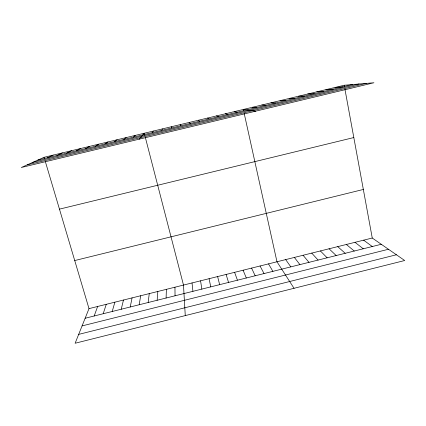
<?xml version="1.0" encoding="UTF-8"?>
<svg xmlns="http://www.w3.org/2000/svg" width="426" height="426" viewBox="0 0 426 426"><rect width="100%" height="100%" fill="white"/><g stroke="black" fill="none" stroke-linecap="round" stroke-linejoin="round"><path stroke-width="0.64" d="M166.097 298.03L166.39 289.334M171.321 128.05L171.385 126.74M157.141 300.266L157.822 291.469M148.173 302.508L149.249 293.605M139.195 304.75L140.671 295.745M130.212 306.992L132.076 297.886M121.218 309.239L123.481 300.032M112.214 311.486L114.871 302.178M103.198 313.738L106.255 304.324M161.848 130.324L162.354 128.908M94.178 315.991L97.634 306.475M45.374 161.688L89.002 308.626L75.125 343.25L404.7 260.515L372.255 238.022L344.906 89.05M152.37 132.603L153.312 131.08M139.254 139.153L144.26 133.253L144.749 135.138M133.375 137.161L135.196 135.425M123.865 139.446L126.128 137.603M114.338 141.736L117.049 139.781M104.807 144.025L107.959 141.965M95.264 146.315L98.859 144.148M85.711 148.61L89.753 146.336M76.147 150.905L80.636 148.525M66.573 153.206L71.509 150.713M56.988 155.506L62.372 152.907M47.392 157.812L53.229 155.101M44.07 157.3L21.3 167.498L373.959 82.751L344.208 85.253L44.07 157.3L44.442 158.557M85.147 318.249L381.286 244.284M82.074 325.911L388.475 249.263M78.677 334.389L396.414 254.769M89.002 308.626L372.255 238.022M74.726 260.552L363.341 189.458M59.464 209.139L353.809 137.555M37.786 160.117L352.435 84.561M32.759 162.37L359.012 84.007M27.168 164.873L366.307 83.395M335.086 87.442L342.882 86.856M325.954 89.636L333.313 89.156M316.811 91.83L323.733 91.452M307.657 94.029L314.143 93.757M298.493 96.228L304.547 96.063M289.323 98.427L294.936 98.369M280.138 100.632L285.313 100.68M270.947 102.842L275.681 102.991M261.745 105.052L266.042 105.307M252.538 107.261L256.388 107.624M255.648 111.181L243.315 109.471L243.592 110.733M234.359 111.623L237.335 112.203M225.386 113.779L227.937 114.456M216.413 115.931L218.522 116.719M207.425 118.087L209.102 118.976M363.634 240.168L372.287 246.532M355.007 242.319L363.272 248.784M198.431 120.249L199.672 121.245M346.37 244.471L354.246 251.036M337.727 246.627L345.214 253.294M329.074 248.784L336.173 255.552M320.416 250.941L327.125 257.815M311.741 253.103L318.062 260.073M303.067 255.265L308.994 262.341M294.377 257.432L299.915 264.61M189.426 122.411L190.236 123.508M285.681 259.599L290.825 266.878M294.041 288.295L276.975 261.772L244.151 113.257M268.518 263.875L272.885 271.357M260.052 265.989L264.035 273.567M251.58 268.098L255.179 275.782M243.097 270.212L246.313 277.997M234.609 272.331L237.436 280.212M180.411 124.573L180.784 125.782M226.11 274.45L228.549 282.433M145.399 137.651L183.494 285.074L185.267 315.602M217.606 276.57L219.656 284.653M209.086 278.689L210.753 286.879M344.208 85.253L344.442 86.521M200.566 280.814L201.839 289.105M192.035 282.944L192.919 291.331M174.948 287.204L175.049 295.793"/></g></svg>
